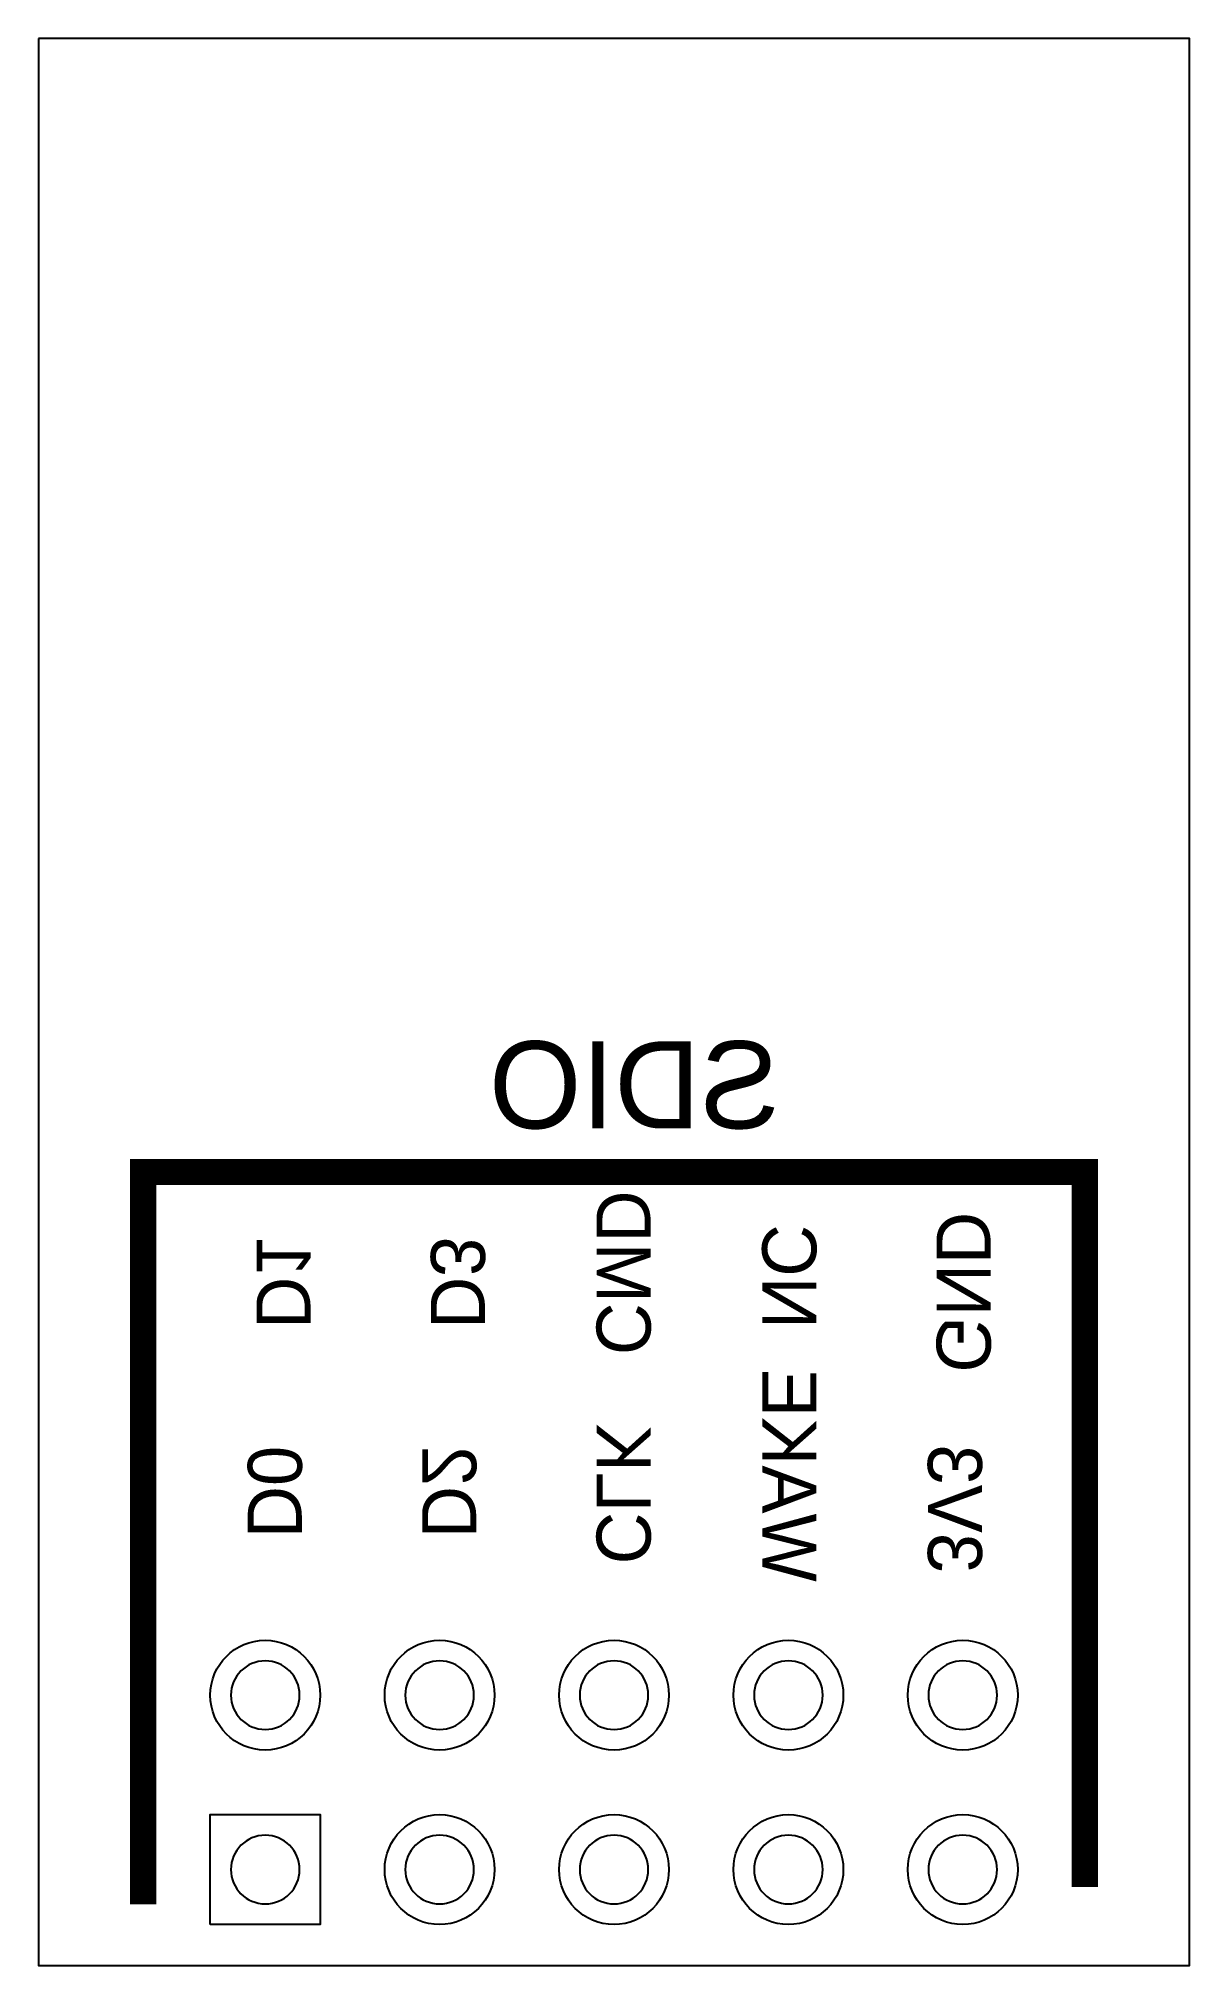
# Model space of a CAD drawing. Extents: x 13.8 to 30.6, y 9.4 to 37.5.
import ezdxf

# ---------------------------------------------------------------- set-up
doc = ezdxf.new("R2010")
doc.units = 0
for name, color, linetype in [('BG_OUTLINE', 6, 'CONTINUOUS'), ('BO_SILKSCREEN_BOTTOM', 4, 'CONTINUOUS'), ('PIN_BOTTOM', 4, 'CONTINUOUS'), ('RE_DISPLAY_TOP', 142, 'CONTINUOUS')]:
    doc.layers.add(name, color=color, linetype=linetype)

msp = doc.modelspace()

# ---------------------------------------------------------------- linework, layer by layer
at = {"layer": 'BG_OUTLINE'}
msp.add_lwpolyline([(13.843, 37.465), (13.843, 9.398), (30.607, 9.398), (30.607, 37.465)], close=True, dxfattribs=at)
at = {"layer": 'BO_SILKSCREEN_BOTTOM', "const_width": 0.381}
msp.add_lwpolyline([(29.083, 10.541), (29.083, 20.955), (15.367, 20.955), (15.367, 10.287)], dxfattribs=at)
at = {"layer": 'PIN_BOTTOM'}
msp.add_lwpolyline([(16.3449, 9.9949), (16.3449, 11.594846), (17.944846, 11.594846), (17.944846, 9.9949)], close=True, dxfattribs=at)
for centre in [(17.145, 13.335), (19.685, 13.335), (22.225, 13.335), (24.765, 13.335), (27.305, 13.335), (19.685, 10.795), (22.225, 10.795), (24.765, 10.795), (27.305, 10.795)]:
    msp.add_circle(centre, 0.799973, dxfattribs=at)
at = {"layer": 'RE_DISPLAY_TOP'}
for points in [[(17.644872, 13.335, 1), (16.645128, 13.335, 1)], [(20.184872, 13.335, 1), (19.185128, 13.335, 1)], [(22.724872, 13.335, 1), (21.725128, 13.335, 1)], [(25.264872, 13.335, 1), (24.265128, 13.335, 1)], [(27.804872, 13.335, 1), (26.805128, 13.335, 1)], [(17.644872, 10.795, 1), (16.645128, 10.795, 1)], [(20.184872, 10.795, 1), (19.185128, 10.795, 1)], [(22.724872, 10.795, 1), (21.725128, 10.795, 1)], [(25.264872, 10.795, 1), (24.265128, 10.795, 1)], [(27.804872, 10.795, 1), (26.805128, 10.795, 1)]]:
    msp.add_lwpolyline(points, format="xyb", close=True, dxfattribs=at)

# ---------------------------------------------------------------- texts
at = {"layer": 'BO_SILKSCREEN_BOTTOM', "text_generation_flag": 2, "width": 1.02}
msp.add_text('SDIO', height=1.27, dxfattribs=at).set_placement((24.638, 21.59))
at = {"layer": 'BO_SILKSCREEN_BOTTOM', "text_generation_flag": 2}
for s, p in [('CMD', (21.971, 18.288)), ('GND', (26.924, 18.034)), ('D1', (17.018, 18.669)), ('D3', (19.558, 18.669)), ('NC', (24.384, 18.669)), ('WAKE', (24.384, 14.986)), ('CLK', (21.971, 15.24)), ('D0', (16.891, 15.621)), ('D2', (19.431, 15.621)), ('3V3', (26.797, 15.113))]:
    msp.add_text(s, height=0.7874, rotation=270, dxfattribs=at).set_placement(p)

doc.saveas('drawing.dxf')
